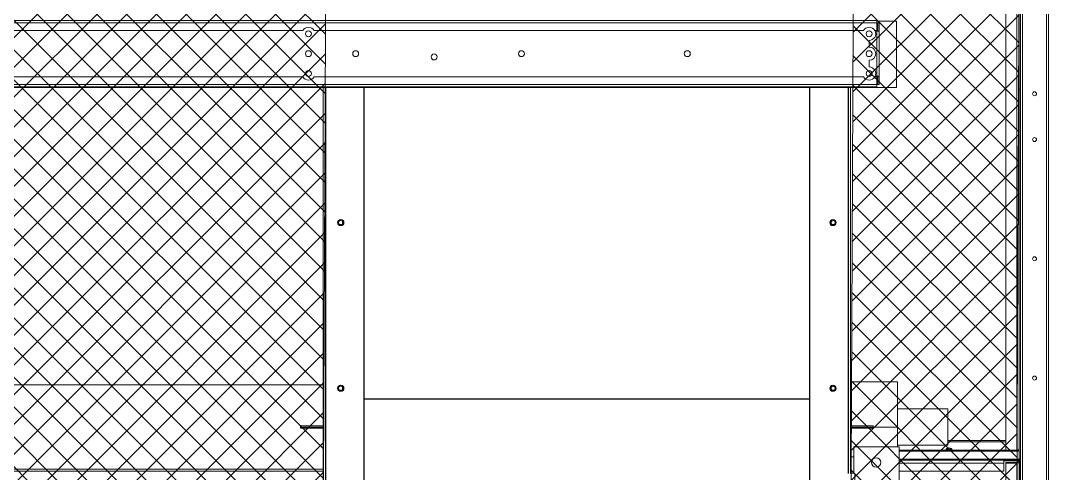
# Model space of a CAD drawing. Header units: millimetres. Extents: x 1416 to 30823, y 990 to 21785.
# Drawn here: x 21571 to 23121, y 9863 to 10547 of the extents above; entities that cross this region are included whole.
import ezdxf

# ---------------------------------------------------------------- set-up
doc = ezdxf.new("R2010")
doc.units = ezdxf.units.MM
pattern_1 = [(45, (-804834.448, -424424.915), (-22.4506403, 22.4506403), []), (135, (-804834.448, -424424.915), (-22.4506403, -22.4506403), [])]

# ---------------------------------------------------------------- blocks, each defined once
blk = doc.blocks.new('2')
at = {"lineweight": 5}
h = blk.add_hatch(dxfattribs=at)
h.set_pattern_fill('ANSI37', scale=10)
h.set_pattern_definition(pattern_1)
h.paths.add_polyline_path([(23068.2, 8736.4), (23076.6, 10658.7), (22826.6, 10658.7), (22818.2, 8736.4)])
h = blk.add_hatch(dxfattribs=at)
h.set_pattern_fill('ANSI37', scale=10)
h.set_pattern_definition(pattern_1)
h.paths.add_polyline_path([(22022.6, 8724.6), (22031, 10646.8), (21518.6, 10646.8), (21510.2, 8724.6)])
at = {"color": 7, "lineweight": 20}
for p, q in [((23078.6, 8728.1), (23078.6, 11569.9)), ((23081.7, 8728.1), (23081.7, 11569.9)), ((23117.5, 8728.1), (23117.5, 11569.9)), ((23120.6, 8728.1), (23120.6, 11569.9)), ((20679.5, 10546.6), (22861.7, 10546.6)), ((20679.5, 10543.1), (22861.7, 10543.1)), ((22861.7, 10450.1), (20679.5, 10450.1)), ((22861.7, 10446.6), (20679.5, 10446.6)), ((22030.3, 9033.1), (22030.3, 10446.6)), ((22030.8, 9033.1), (22030.8, 10446.6)), ((22088.3, 9033.1), (22088.3, 10446.6)), ((22088.8, 9033.1), (22088.8, 10446.6)), ((22760.4, 9033.1), (22760.4, 10446.6)), ((22760.9, 9033.1), (22760.9, 10446.6)), ((22891.5, 10445.4), (20647.4, 10445.4)), ((22026.8, 9033.1), (22026.8, 10445.4))]:
    blk.add_line(p, q, dxfattribs=at)
at = {"color": 7, "lineweight": 20, "ltscale": 0.415127}
for p, q in [((23076.6, 9900.6), (23076.6, 10647.8)), ((23056.6, 10645.4), (23056.6, 9898.2)), ((23073.1, 9898.2), (23073.1, 10645.4))]:
    blk.add_line(p, q, dxfattribs=at)
at = {"color": 7, "lineweight": 20, "ltscale": 0.098092}
blk.add_line((23076.6, 10443.1), (23076.6, 10619.7), dxfattribs=at)
at = {"color": 7, "lineweight": 20, "ltscale": 0.001944}
for p, q in [((22861.7, 10543.1), (22861.7, 10546.6)), ((22861.7, 10530.8), (22865.2, 10530.8)), ((22861.7, 10462.4), (22865.2, 10462.4)), ((22861.7, 10450.1), (22861.7, 10446.6))]:
    blk.add_line(p, q, dxfattribs=at)
at = {"color": 7, "lineweight": 20, "ltscale": 0.016528}
blk.add_line((22891.5, 10545.4), (22861.7, 10545.4), dxfattribs=at)
at = {"color": 7, "lineweight": 20, "ltscale": 0.006833}
for p, q in [((22861.7, 10530.8), (22861.7, 10543.1)), ((22863.2, 10543.1), (22863.2, 10530.8)), ((22865.2, 10530.8), (22865.2, 10543.1)), ((22861.7, 10450.1), (22861.7, 10462.4)), ((22863.2, 10462.4), (22863.2, 10450.1)), ((22865.2, 10450.1), (22865.2, 10462.4))]:
    blk.add_line(p, q, dxfattribs=at)
at = {"color": 7, "lineweight": 20, "ltscale": 0.006389}
for p, q in [((22861.7, 10531.6), (22861.7, 10543.1)), ((22861.7, 10450.1), (22861.7, 10461.6))]:
    blk.add_line(p, q, dxfattribs=at)
at = {"color": 7, "lineweight": 20, "ltscale": 0.000833333}
for p, q in [((22861.7, 10543.1), (22863.2, 10543.1)), ((22861.7, 10450.1), (22863.2, 10450.1)), ((22827.2, 9863.1), (22828.7, 9863.1))]:
    blk.add_line(p, q, dxfattribs=at)
at = {"color": 7, "lineweight": 20, "ltscale": 0.001111}
for p, q in [((22863.2, 10543.1), (22865.2, 10543.1)), ((22863.2, 10450.1), (22865.2, 10450.1)), ((23078.6, 10443.1), (23076.6, 10443.1))]:
    blk.add_line(p, q, dxfattribs=at)
at = {"color": 7, "lineweight": 20, "ltscale": 0.055556}
blk.add_line((22891.5, 10445.4), (22891.5, 10545.4), dxfattribs=at)
at = {"color": 7, "lineweight": 20, "ltscale": 0.247822}
for p, q in [((21996.2, 10531.6), (21550.1, 10531.6)), ((21550.1, 10461.6), (21996.2, 10461.6))]:
    blk.add_line(p, q, dxfattribs=at)
at = {"color": 7, "lineweight": 20, "ltscale": 0.460044}
for p, q in [((22841.6, 10531.6), (22013.5, 10531.6)), ((22013.5, 10461.6), (22841.6, 10461.6))]:
    blk.add_line(p, q, dxfattribs=at)
at = {"color": 7, "lineweight": 20, "ltscale": 0.001578}
for p, q in [((22861.7, 10531.6), (22858.9, 10531.6)), ((22858.9, 10461.6), (22861.7, 10461.6))]:
    blk.add_line(p, q, dxfattribs=at)
at = {"color": 7, "lineweight": 20, "ltscale": 0.001347}
for p, q in [((22859.3, 10530.8), (22861.7, 10530.8)), ((22859.3, 10462.4), (22861.7, 10462.4))]:
    blk.add_line(p, q, dxfattribs=at)
at = {"color": 7, "lineweight": 20, "ltscale": 0.038}
for p, q in [((22861.7, 10530.8), (22861.7, 10462.4)), ((22865.2, 10530.8), (22865.2, 10462.4))]:
    blk.add_line(p, q, dxfattribs=at)
at = {"color": 7, "lineweight": 20, "ltscale": 0.005556}
for p, q in [((22850.2, 10506.6), (22850.2, 10516.6)), ((22850.2, 10476.6), (22850.2, 10486.6))]:
    blk.add_line(p, q, dxfattribs=at)
at = {"color": 7, "lineweight": 20, "ltscale": 0.324167}
for p, q in [((22818.4, 9863.1), (22818.4, 10446.6)), ((22818.9, 9863.1), (22818.9, 10446.6))]:
    blk.add_line(p, q, dxfattribs=at)
at = {"color": 7, "lineweight": 20, "ltscale": 0.3235}
blk.add_line((22822.4, 9863.1), (22822.4, 10445.4), dxfattribs=at)
at = {"color": 7, "lineweight": 20, "ltscale": 0.037}
blk.add_line((22823.2, 9934.8), (22823.2, 10001.4), dxfattribs=at)
at = {"color": 7, "lineweight": 20, "ltscale": 0.038889}
blk.add_line((22823.2, 10001.4), (22893.2, 10001.4), dxfattribs=at)
at = {"color": 7, "lineweight": 20, "ltscale": 0.037889}
blk.add_line((22893.2, 9933.2), (22893.2, 10001.4), dxfattribs=at)
at = {"color": 7, "lineweight": 20, "ltscale": 0.284666}
blk.add_line((21514.4, 9996.7), (22026.8, 9996.7), dxfattribs=at)
at = {"color": 7, "lineweight": 20, "ltscale": 0.373111}
for p, q in [((22088.8, 9975.5), (22760.4, 9975.5)), ((22760.4, 9975.5), (22088.8, 9975.5)), ((22088.8, 9975.3), (22760.4, 9975.3)), ((22760.4, 9975.3), (22088.8, 9975.3))]:
    blk.add_line(p, q, dxfattribs=at)
at = {"color": 7, "lineweight": 20, "ltscale": 0.0004448}
blk.add_line((22822.4, 9960.7), (22823.2, 9960.7), dxfattribs=at)
at = {"color": 7, "lineweight": 20, "ltscale": 0.042111}
for p, q in [((22893.2, 9960.7), (22969, 9960.7)), ((22893.2, 9905.7), (22969, 9905.7))]:
    blk.add_line(p, q, dxfattribs=at)
at = {"color": 7, "lineweight": 20, "ltscale": 0.00187}
blk.add_line((22969, 9957.3), (22969, 9960.7), dxfattribs=at)
at = {"color": 7, "lineweight": 20, "ltscale": 0.028685}
blk.add_line((22969, 9905.7), (22969, 9957.3), dxfattribs=at)
at = {"color": 7, "lineweight": 20, "ltscale": 0.000888889}
for p, q in [((21992.9, 9934.8), (21992.9, 9933.2)), ((21992.9, 9931.6), (21992.9, 9933.2)), ((22856.3, 9931.6), (22856.3, 9934.8)), ((23077, 9885.4), (23078.6, 9885.4))]:
    blk.add_line(p, q, dxfattribs=at)
at = {"color": 7, "lineweight": 20, "ltscale": 0.018833}
for p, q in [((21992.9, 9934.8), (22026.8, 9934.8)), ((22026.8, 9933.2), (21992.9, 9933.2)), ((22026.8, 9933.2), (21992.9, 9933.2)), ((21992.9, 9931.6), (22026.8, 9931.6)), ((22856.3, 9934.8), (22822.4, 9934.8)), ((22822.4, 9933.2), (22856.3, 9933.2)), ((22822.4, 9933.2), (22856.3, 9933.2)), ((22856.3, 9931.6), (22822.4, 9931.6))]:
    blk.add_line(p, q, dxfattribs=at)
at = {"color": 7, "lineweight": 20, "ltscale": 0.024}
blk.add_line((22823.2, 9931.6), (22823.2, 9888.4), dxfattribs=at)
at = {"color": 7, "lineweight": 20, "ltscale": 0.0205}
for p, q in [((22856.3, 9933.2), (22893.2, 9933.2)), ((23077, 9848.5), (23077, 9885.4))]:
    blk.add_line(p, q, dxfattribs=at)
at = {"color": 7, "lineweight": 20, "ltscale": 0.016722}
blk.add_line((22893.2, 9933.2), (22893.2, 9903.1), dxfattribs=at)
at = {"color": 7, "lineweight": 20, "ltscale": 0.000444773}
for p, q in [((22822.4, 9905.7), (22823.2, 9905.7)), ((22823.2, 9898.1), (22822.4, 9898.1)), ((22823.2, 9896.7), (22822.4, 9896.7))]:
    blk.add_line(p, q, dxfattribs=at)
at = {"color": 7, "lineweight": 20, "ltscale": 0.048667}
for p, q in [((22969, 9912.7), (23056.6, 9912.7)), ((22969, 9910.6), (23056.6, 9910.6))]:
    blk.add_line(p, q, dxfattribs=at)
at = {"color": 7, "lineweight": 20, "ltscale": 0.00694}
blk.add_line((23076.6, 9910.6), (23076.6, 9898.1), dxfattribs=at)
at = {"color": 7, "lineweight": 20, "ltscale": 0.004264}
blk.add_line((23076.6, 9905.8), (23076.6, 9898.1), dxfattribs=at)
at = {"color": 7, "lineweight": 20, "ltscale": 0.002222}
for p, q in [((22823.2, 9888.4), (22827.2, 9888.4)), ((22823.2, 9863.4), (22827.2, 9863.4))]:
    blk.add_line(p, q, dxfattribs=at)
at = {"color": 7, "lineweight": 20, "ltscale": 0.013889}
blk.add_line((22823.2, 9863.4), (22823.2, 9888.4), dxfattribs=at)
at = {"color": 7, "lineweight": 20, "ltscale": 0.022222}
blk.add_line((22827.2, 9903.1), (22827.2, 9863.1), dxfattribs=at)
at = {"color": 7, "lineweight": 20, "ltscale": 0.038056}
blk.add_line((22827.2, 9903.1), (22895.7, 9903.1), dxfattribs=at)
at = {"color": 7, "lineweight": 20, "ltscale": 0.063889}
blk.add_line((22895.7, 9903.1), (22895.7, 9788.1), dxfattribs=at)
at = {"color": 7, "lineweight": 20, "ltscale": 0.100501}
for p, q in [((23076.6, 9898.1), (22895.7, 9898.1)), ((23076.6, 9896.7), (22895.7, 9896.7)), ((22895.7, 9884.9), (23076.6, 9884.9)), ((22895.7, 9883.8), (23076.6, 9883.8))]:
    blk.add_line(p, q, dxfattribs=at)
at = {"color": 7, "lineweight": 20, "ltscale": 0.009167}
blk.add_line((23056.6, 9898.2), (23073.1, 9898.2), dxfattribs=at)
at = {"color": 7, "lineweight": 20, "ltscale": 0.000154576}
blk.add_line((23074.6, 9898.1), (23074.6, 9898.4), dxfattribs=at)
at = {"color": 7, "lineweight": 20, "ltscale": 0.007184}
blk.add_line((23076.6, 9887.7), (23076.6, 9900.6), dxfattribs=at)
at = {"color": 7, "lineweight": 20, "ltscale": 0.000773611}
blk.add_line((23076.6, 9896.7), (23076.6, 9898.1), dxfattribs=at)
at = {"color": 7, "lineweight": 20, "ltscale": 0.00658}
blk.add_line((23076.6, 9884.9), (23076.6, 9896.7), dxfattribs=at)
at = {"color": 7, "lineweight": 20, "ltscale": 0.000444754}
for p, q in [((22822.4, 9884.9), (22823.2, 9884.9)), ((22822.4, 9883.8), (22823.2, 9883.8)), ((22823.2, 9883.1), (22822.4, 9883.1)), ((22823.2, 9878.7), (22822.4, 9878.7)), ((22822.4, 9866.6), (22823.2, 9866.6))]:
    blk.add_line(p, q, dxfattribs=at)
at = {"color": 7, "lineweight": 20, "ltscale": 0.087667}
for p, q in [((23053.5, 9883.1), (22895.7, 9883.1)), ((23053.5, 9878.7), (22895.7, 9878.7)), ((22895.7, 9866.6), (23053.5, 9866.6))]:
    blk.add_line(p, q, dxfattribs=at)
at = {"color": 7, "lineweight": 20, "ltscale": 0.011111}
for p, q in [((23073.5, 9883.1), (23053.5, 9883.1)), ((23053.5, 9882), (23073.5, 9882))]:
    blk.add_line(p, q, dxfattribs=at)
at = {"color": 7, "lineweight": 20, "ltscale": 0.002435}
blk.add_line((23053.5, 9883.1), (23053.5, 9878.7), dxfattribs=at)
at = {"color": 7, "lineweight": 20, "ltscale": 0.006739}
blk.add_line((23053.5, 9866.6), (23053.5, 9878.7), dxfattribs=at)
at = {"color": 7, "lineweight": 20, "ltscale": 0.000618889}
blk.add_line((23056.6, 9879.8), (23056.6, 9878.7), dxfattribs=at)
at = {"color": 7, "lineweight": 20, "ltscale": 0.009389}
for p, q in [((23056.6, 9879.8), (23073.5, 9879.8)), ((23056.6, 9878.7), (23073.5, 9878.7))]:
    blk.add_line(p, q, dxfattribs=at)
at = {"color": 7, "lineweight": 20, "ltscale": 0.316783}
blk.add_line((23056.6, 9878.7), (23056.6, 9308.5), dxfattribs=at)
at = {"color": 7, "lineweight": 20, "ltscale": 0.000403556}
blk.add_line((23073.5, 9883.1), (23073.5, 9883.8), dxfattribs=at)
at = {"color": 7, "lineweight": 20, "ltscale": 0.00222}
blk.add_line((23073.5, 9883.8), (23073.5, 9879.8), dxfattribs=at)
at = {"color": 7, "lineweight": 20, "ltscale": 0.000638044}
blk.add_line((23073.5, 9882), (23073.5, 9883.1), dxfattribs=at)
at = {"color": 7, "lineweight": 20, "ltscale": 0.017627}
blk.add_line((23073.5, 9847), (23073.5, 9878.7), dxfattribs=at)
at = {"color": 7, "lineweight": 20, "ltscale": 0.00164}
for p, q in [((23075, 9883.8), (23075, 9880.9)), ((23076.6, 9883.8), (23076.6, 9880.9))]:
    blk.add_line(p, q, dxfattribs=at)
at = {"color": 7, "lineweight": 20, "ltscale": 0.000235167}
blk.add_line((23076.6, 9885.8), (23076.6, 9886.3), dxfattribs=at)
at = {"color": 7, "lineweight": 20, "ltscale": 0.000590625}
blk.add_line((23076.6, 9883.8), (23076.6, 9884.9), dxfattribs=at)
at = {"color": 7, "lineweight": 20, "ltscale": 0.018559}
blk.add_line((23076.6, 9847.5), (23076.6, 9880.9), dxfattribs=at)
at = {"color": 7, "lineweight": 20, "ltscale": 0.284667}
for p, q in [((21514.4, 9869.7), (22026.8, 9869.7)), ((21514.4, 9866.6), (22026.8, 9866.6))]:
    blk.add_line(p, q, dxfattribs=at)
at = {"color": 7, "lineweight": 20, "ltscale": 0.041667}
blk.add_line((22828.7, 9863.1), (22828.7, 9788.1), dxfattribs=at)
at = {"color": 0, "lineweight": 20}
for points in [[(22826.6, 10658.7), (23076.6, 10658.7), (23068.2, 8736.4), (22818.2, 8736.4)], [(21518.6, 10646.8), (22031, 10646.8), (22022.6, 8724.6), (21510.2, 8724.6)]]:
    blk.add_lwpolyline(points, close=True, dxfattribs=at)
at = {"color": 7, "lineweight": 20}
for centre, radius in [((22004.8, 10526.6), 4.5), ((22850.2, 10526.6), 4.5), ((22004.8, 10496.6), 4.5), ((22076, 10496.6), 4.5), ((22194.3, 10491.6), 4.5), ((22326, 10496.6), 4.5), ((22576, 10496.6), 4.5), ((22850.2, 10496.6), 4.5), ((22004.8, 10466.6), 4.5), ((22850.2, 10466.6), 4.5), ((23099.6, 10436), 3), ((23099.6, 10367), 3), ((22053.3, 10241.6), 4.5), ((22053.8, 10241.6), 4.5), ((22795.4, 10241.6), 4.5), ((22795.9, 10241.6), 4.5), ((22053.3, 10241.6), 3), ((22795.9, 10241.6), 3), ((23099.6, 10187), 3), ((23099.6, 10007), 3), ((22053.3, 9991.6), 4.5), ((22053.8, 9991.6), 4.5), ((22053.3, 9991.6), 3), ((22795.4, 9991.6), 4.5), ((22795.9, 9991.6), 4.5), ((22795.9, 9991.6), 3), ((22860.7, 9879.6), 7)]:
    blk.add_circle(centre, radius, dxfattribs=at)
for centre, radius, start, end in [((22861.7, 10543.1), 3.5, 41.0824, 90), ((22004.8, 10526.6), 10, 29.9997, 150.0003), ((22850.2, 10526.6), 10, 29.9997, 150.0003), ((22850.2, 10526.6), 10, 270, 24.8343), ((22850.2, 10496.6), 10, 270, 90), ((22850.2, 10466.6), 10, 335.1651, 90), ((22004.8, 10466.6), 10, 210.0003, 329.9997), ((22850.2, 10466.6), 10, 210.0003, 329.9997)]:
    blk.add_arc(centre, radius, start, end, dxfattribs=at)
for centre, major_axis, ratio, start_param, end_param in [((23075.1, 10473.7), (1.5, 0), 0.838671, 0.007515, 0.030546), ((22970.6, 9898.4), (-4.5, 0), 0.69625, 3.141564, 6.283156), ((22970.6, 9898.4), (-4.5, 0), 0.69625, 6.283156, 6.369762), ((22970.6, 9897), (-4.5, 0), 0.69625, 3.522452, 5.902326), ((22970.6, 9898.4), (-4.5, 0), 0.69625, 3.05507, 3.141564), ((23073.1, 9900.6), (3.5, 0), 0.69625, 4.712389, 6.283185), ((23073.5, 9880.9), (1.5, 0), 0.69625, 4.712389, 6.283185), ((23073.5, 9880.9), (3.1, 0), 0.69625, 4.712389, 6.283185)]:
    blk.add_ellipse(centre, major_axis=major_axis, ratio=ratio, start_param=start_param, end_param=end_param, dxfattribs=at)

msp = doc.modelspace()

# ---------------------------------------------------------------- block references
msp.add_blockref('2', (0, 0))

doc.saveas('drawing.dxf')
